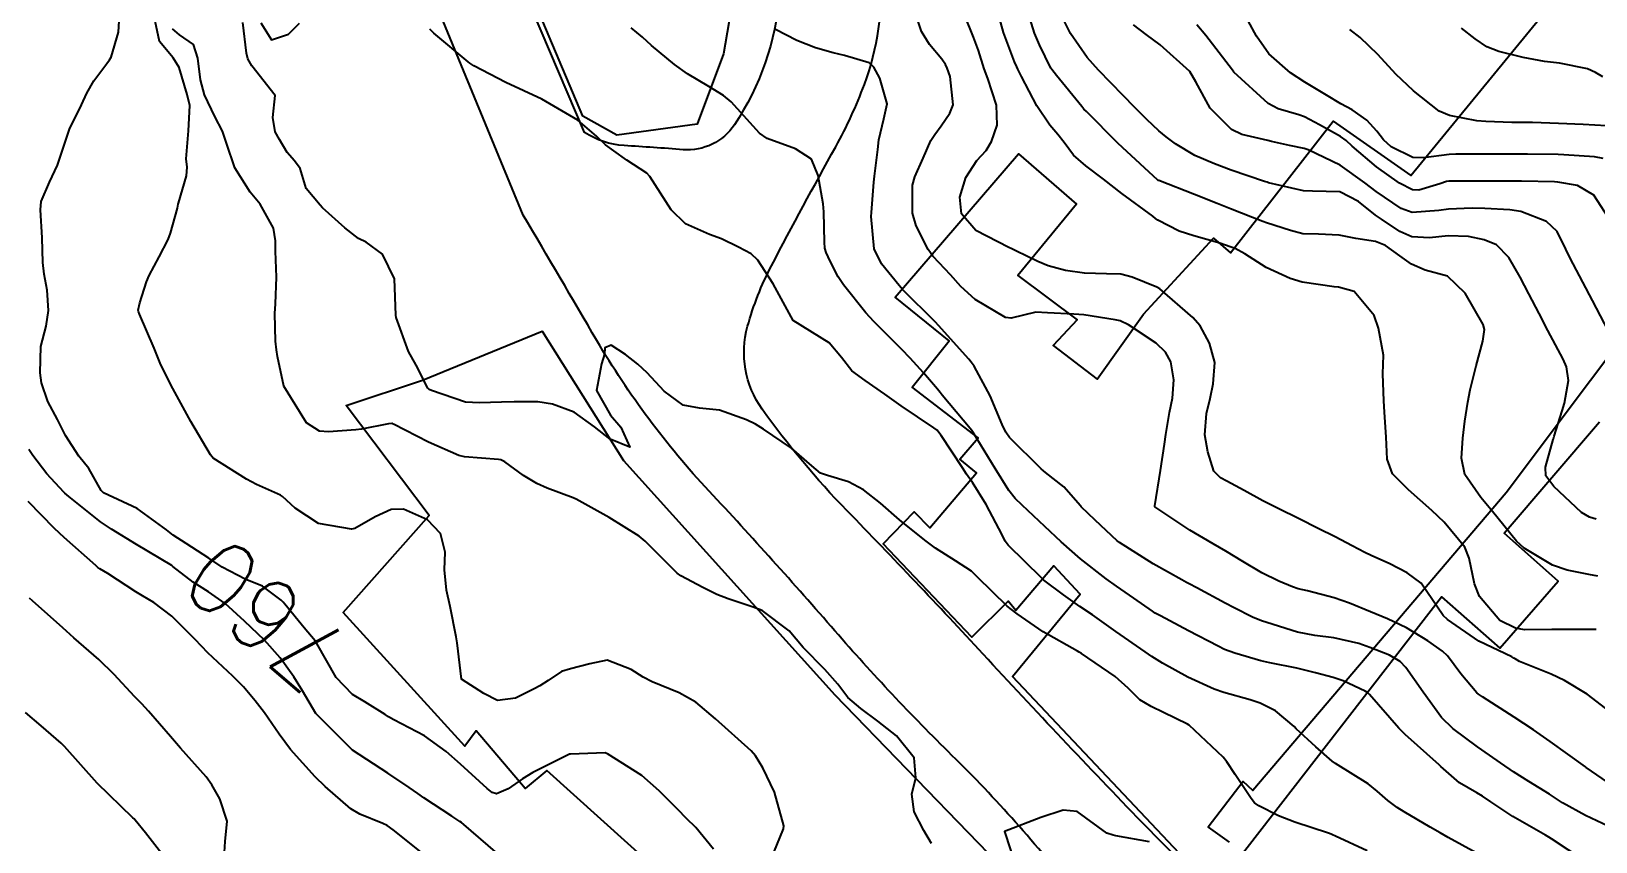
# Model space of a CAD drawing. Header units: metres. Extents: x 318500 to 325275, y 7408834 to 7428799.
# Drawn here: x 320091.6 to 320177.8, y 7410912.3 to 7410957 of the extents above; entities that cross this region are included whole.
import ezdxf
from ezdxf.enums import TextEntityAlignment as Align

# ---------------------------------------------------------------- set-up
doc = ezdxf.new("R2010")
doc.units = ezdxf.units.M
doc.header["$MEASUREMENT"] = 0
for name, color, linetype in [('Cotas', 45, 'Continuous'), ('Curvas de Nivel 1m', 11, 'Continuous'), ('Curvas de Nivel 5m', 15, 'Continuous'), ('Edificações', 30, 'Continuous'), ('Linha Férrea', 20, 'Continuous'), ('Vias Primárias', 230, 'Continuous')]:
    doc.layers.add(name, color=color, linetype=linetype)
doc.styles.add('Style-STANDARD', font='STANDARD.shx')

msp = doc.modelspace()

# ---------------------------------------------------------------- linework, layer by layer
at = {"layer": 'Curvas de Nivel 1m', "flags": 128}
for points, elevation in [([(320178.448, 7410915.628), (320177.28, 7410916.438), (320177.263, 7410916.453), (320177.235, 7410916.471), (320175.301, 7410917.868), (320174.374, 7410918.509), (320173.32, 7410919.212), (320171.562, 7410920.321), (320171.339, 7410920.469), (320171.249, 7410920.551), (320170.381, 7410921.595), (320169.645, 7410922.576), (320169.364, 7410922.834), (320168.549, 7410923.411), (320167.383, 7410924.132), (320166.338, 7410924.616), (320165.396, 7410925.009), (320164.244, 7410925.488), (320163.401, 7410925.77), (320161.924, 7410926.156), (320161.406, 7410926.276), (320161.103, 7410926.381), (320160.35, 7410926.696), (320159.417, 7410927.158), (320158.375, 7410927.776), (320157.434, 7410928.351), (320156.729, 7410928.747), (320155.451, 7410929.506), (320153.525, 7410930.789), (320153.517, 7410930.836), (320153.825, 7410932.785), (320154.053, 7410934.241), (320154.127, 7410934.781), (320154.333, 7410935.983), (320154.485, 7410936.776), (320154.567, 7410937.777), (320154.397, 7410938.778), (320154.106, 7410939.311), (320153.585, 7410939.807), (320152.071, 7410940.813), (320151.603, 7410941.025), (320151.339, 7410941.087), (320149.608, 7410941.367), (320149.049, 7410941.408), (320147.609, 7410941.479), (320146.97, 7410941.52), (320145.604, 7410941.173), (320145.295, 7410941.213), (320143.619, 7410942.212), (320142.835, 7410942.932), (320142.263, 7410943.567), (320141.643, 7410944.223), (320141.286, 7410944.595), (320141.026, 7410944.959), (320140.374, 7410946.265), (320140.174, 7410946.973), (320140.168, 7410948.508), (320140.3, 7410948.971), (320140.755, 7410949.999), (320141.187, 7410950.958), (320141.392, 7410951.299), (320141.742, 7410951.78), (320142.229, 7410952.466), (320142.405, 7410952.94), (320142.243, 7410954.484), (320142.087, 7410954.946), (320141.994, 7410955.149), (320141.795, 7410955.447), (320141.104, 7410956.261), (320140.667, 7410956.967), (320140.081, 7410958.731)], 767), ([(320132.529, 7410911.748), (320133.058, 7410913.062), (320133.08, 7410913.213), (320132.56, 7410915.067), (320131.922, 7410916.421), (320131.525, 7410917.078), (320131.284, 7410917.354), (320129.31, 7410919.11), (320128.228, 7410920.036), (320127.324, 7410920.545), (320125.825, 7410921.155), (320125.334, 7410921.404), (320124.677, 7410921.833), (320123.347, 7410922.346), (320122.404, 7410922.144), (320121.34, 7410921.874), (320120.836, 7410921.727), (320120.096, 7410921.232), (320119.634, 7410920.93), (320119.325, 7410920.76), (320118.311, 7410920.246), (320117.319, 7410920.129), (320116.556, 7410920.515), (320115.33, 7410921.3), (320115.092, 7410923.303), (320115.04, 7410923.628), (320114.702, 7410925.307), (320114.507, 7410926.201), (320114.39, 7410927.31), (320114.435, 7410928.3), (320114.17, 7410929.313), (320113.451, 7410930.082), (320112.141, 7410930.659), (320111.459, 7410930.642), (320110.578, 7410930.239), (320109.443, 7410929.603), (320109.26, 7410929.564), (320107.447, 7410929.863), (320106.168, 7410930.711), (320105.469, 7410931.353), (320105.35, 7410931.432), (320104.042, 7410932.018), (320103.479, 7410932.312), (320101.643, 7410933.478), (320101.493, 7410933.649), (320100.422, 7410935.496), (320099.544, 7410937.107), (320099.314, 7410937.514), (320098.734, 7410938.694), (320098.406, 7410939.527), (320097.598, 7410941.409), (320097.536, 7410941.541), (320097.513, 7410941.63), (320097.607, 7410942.027), (320097.973, 7410943.187), (320098.119, 7410943.533), (320098.674, 7410944.558), (320099.165, 7410945.517), (320099.301, 7410945.869), (320099.676, 7410947.236), (320099.728, 7410947.461), (320099.739, 7410947.509), (320100.182, 7410949.024), (320100.211, 7410949.502), (320100.167, 7410949.956), (320100.297, 7410951.501), (320100.354, 7410952.897), (320100.221, 7410953.503), (320099.782, 7410954.978), (320099.449, 7410955.515), (320098.693, 7410956.421), (320098.445, 7410957.53)], 761), ([(320141.219, 7410912.238), (320140.786, 7410912.957), (320140.267, 7410913.992), (320140.128, 7410914.967), (320140.357, 7410915.87), (320140.266, 7410916.965), (320139.298, 7410918.177), (320138.269, 7410918.99), (320137.317, 7410919.68), (320136.607, 7410920.295), (320136.057, 7410921.019), (320135.342, 7410921.835), (320134.156, 7410923.048), (320133.373, 7410923.958), (320131.889, 7410925.075), (320131.392, 7410925.267), (320130.012, 7410925.717), (320129.398, 7410925.959), (320128.63, 7410926.349), (320127.409, 7410926.994), (320127.204, 7410927.142), (320125.436, 7410928.902), (320125.116, 7410929.165), (320123.455, 7410930.193), (320121.648, 7410931.217), (320121.521, 7410931.269), (320121.471, 7410931.287), (320120.055, 7410931.813), (320119.478, 7410932.078), (320118.739, 7410932.508), (320117.707, 7410933.267), (320117.492, 7410933.38), (320117.367, 7410933.397), (320115.494, 7410933.536), (320115.185, 7410933.612), (320113.505, 7410934.351), (320111.575, 7410935.349), (320111.52, 7410935.376), (320111.49, 7410935.381), (320111.315, 7410935.353), (320109.827, 7410935.063), (320109.515, 7410935.024), (320107.994, 7410934.914), (320107.513, 7410934.952), (320106.786, 7410935.411), (320105.55, 7410937.43), (320105.193, 7410939.062), (320105.142, 7410939.436), (320105.091, 7410939.923), (320105.037, 7410941.438), (320105.077, 7410941.969), (320105.145, 7410943.437), (320105.084, 7410944.878), (320105.086, 7410945.438), (320104.964, 7410946.137), (320104.233, 7410947.452), (320103.69, 7410948.118), (320102.836, 7410949.469), (320102.376, 7410950.821), (320102.166, 7410951.476), (320101.742, 7410952.291), (320101.18, 7410953.489), (320100.953, 7410954.311), (320100.809, 7410955.495), (320100.563, 7410956.263), (320099.803, 7410956.794), (320099.412, 7410957.122)], 762), ([(320165.218, 7410911.844), (320163.476, 7410912.656), (320163.303, 7410912.731), (320163.231, 7410912.759), (320163.079, 7410912.814), (320161.237, 7410913.42), (320160.323, 7410913.776), (320159.246, 7410914.321), (320159.015, 7410914.481), (320158.817, 7410914.716), (320157.946, 7410916.054), (320157.485, 7410916.737), (320157.284, 7410916.992), (320155.418, 7410918.759), (320155.311, 7410918.821), (320154.002, 7410919.465), (320153.32, 7410919.797), (320152.688, 7410920.164), (320152.055, 7410920.809), (320151.339, 7410921.437), (320149.484, 7410922.713), (320149.359, 7410922.792), (320149.257, 7410922.842), (320147.376, 7410923.911), (320145.943, 7410924.892), (320145.629, 7410925.133), (320145.394, 7410925.327), (320143.747, 7410926.917), (320143.415, 7410927.251), (320142.535, 7410927.822), (320141.434, 7410928.521), (320140.842, 7410928.959), (320139.456, 7410930.071), (320138.414, 7410930.991), (320137.477, 7410931.728), (320136.637, 7410932.168), (320135.485, 7410932.506), (320135.097, 7410932.646), (320134.632, 7410933.043), (320133.504, 7410934.026), (320131.965, 7410935.076), (320131.524, 7410935.341), (320131.026, 7410935.589), (320129.535, 7410936.114), (320128.433, 7410936.231), (320127.539, 7410936.395), (320126.487, 7410937.151), (320125.56, 7410938.172), (320125.047, 7410938.65), (320124.354, 7410939.178), (320123.578, 7410939.702), (320123.221, 7410939.55), (320123.198, 7410939.196), (320123.037, 7410938.67), (320122.762, 7410937.202), (320123.53, 7410935.835), (320124.113, 7410935.181), (320124.598, 7410934.08), (320123.51, 7410934.514), (320122.651, 7410935.203), (320121.532, 7410936.001), (320120.336, 7410936.435), (320119.54, 7410936.579), (320118.226, 7410936.573), (320117.539, 7410936.553), (320116.312, 7410936.515), (320115.539, 7410936.554), (320113.666, 7410937.201), (320113.549, 7410937.259), (320113.478, 7410937.321), (320112.824, 7410938.592), (320112.414, 7410939.337), (320111.736, 7410941.21), (320111.71, 7410941.348), (320111.63, 7410943.35), (320110.983, 7410944.7), (320110.079, 7410945.374), (320109.653, 7410945.576), (320108.897, 7410946.152), (320107.678, 7410947.252), (320107.537, 7410947.402), (320106.778, 7410948.329), (320106.432, 7410949.419), (320106.132, 7410949.842), (320105.719, 7410950.306), (320105.303, 7410951.013), (320105.072, 7410951.44), (320104.942, 7410952.242), (320105.062, 7410953.44), (320103.784, 7410955.081), (320103.556, 7410955.462), (320103.488, 7410955.768), (320103.28, 7410957.465)], 763), ([(320104.281, 7410957.453), (320104.862, 7410956.505), (320105.804, 7410956.822), (320106.41, 7410957.421)], 763), ([(320171.218, 7410911.73), (320169.681, 7410912.573), (320169.234, 7410912.83), (320168.679, 7410913.145), (320167.251, 7410913.982), (320166.877, 7410914.228), (320166.353, 7410914.614), (320165.759, 7410915.124), (320165.264, 7410915.538), (320163.463, 7410916.657), (320163.282, 7410916.785), (320162.394, 7410917.569), (320161.308, 7410918.56), (320161.192, 7410918.682), (320160.175, 7410919.554), (320159.323, 7410919.979), (320158.773, 7410920.167), (320157.328, 7410920.57), (320156.791, 7410920.745), (320155.34, 7410921.415), (320153.946, 7410922.186), (320153.356, 7410922.551), (320152.992, 7410922.796), (320151.377, 7410923.923), (320150.077, 7410924.833), (320149.395, 7410925.307), (320148.495, 7410925.948), (320147.409, 7410926.757), (320147.348, 7410926.809), (320147.276, 7410926.872), (320145.437, 7410928.683), (320145.28, 7410928.902), (320145.101, 7410929.247), (320144.234, 7410930.912), (320143.482, 7410932.135), (320143.149, 7410932.588), (320142.922, 7410932.929), (320141.749, 7410934.714), (320141.573, 7410934.949), (320141.521, 7410935.005), (320141.338, 7410935.138), (320139.54, 7410936.343), (320138.654, 7410936.989), (320137.557, 7410937.744), (320136.824, 7410938.272), (320136.266, 7410939.02), (320135.582, 7410939.83), (320133.6, 7410941.06), (320132.49, 7410943.071), (320131.643, 7410944.372), (320131.277, 7410944.716), (320130.594, 7410945.096), (320129.657, 7410945.55), (320128.99, 7410945.79), (320127.668, 7410946.368), (320126.87, 7410947.148), (320125.707, 7410948.989), (320125.542, 7410949.163), (320124.428, 7410949.89), (320123.722, 7410950.39), (320123.261, 7410950.733), (320122.76, 7410951.205), (320121.743, 7410952.093), (320119.76, 7410953.24), (320117.773, 7410954.154), (320116.004, 7410955.079), (320115.789, 7410955.228), (320115.702, 7410955.301), (320113.806, 7410956.876), (320113.588, 7410957.103)], 764), ([(320178.49, 7410913.203), (320177.25, 7410913.785), (320175.974, 7410914.489), (320175.538, 7410914.771), (320175.265, 7410914.955), (320174.125, 7410915.658), (320173.277, 7410916.198), (320173.085, 7410916.33), (320172.792, 7410916.527), (320171.295, 7410917.568), (320169.938, 7410918.571), (320169.319, 7410919.189), (320168.297, 7410920.59), (320167.353, 7410921.941), (320167.028, 7410922.276), (320166.442, 7410922.614), (320165.366, 7410923.046), (320164.755, 7410923.253), (320163.374, 7410923.576), (320162.34, 7410923.705), (320161.378, 7410923.886), (320159.68, 7410924.411), (320159.387, 7410924.512), (320158.9, 7410924.717), (320157.891, 7410925.228), (320157.397, 7410925.489), (320155.839, 7410926.322), (320155.408, 7410926.554), (320155.271, 7410926.625), (320155.005, 7410926.766), (320153.423, 7410927.652), (320151.578, 7410928.818), (320151.442, 7410928.925), (320150.233, 7410930.057), (320149.469, 7410930.782), (320149.417, 7410930.841), (320148.511, 7410931.885), (320147.488, 7410932.678), (320147.381, 7410932.764), (320147.265, 7410932.873), (320145.516, 7410934.612), (320145.308, 7410934.902), (320145.105, 7410935.326), (320144.453, 7410936.911), (320143.566, 7410938.532), (320143.409, 7410938.763), (320143.28, 7410938.924), (320141.597, 7410940.772), (320141.429, 7410940.953), (320139.627, 7410942.756), (320139.428, 7410942.982), (320138.464, 7410944.17), (320138.055, 7410944.996), (320137.9, 7410946.774), (320137.911, 7410946.998), (320138.036, 7410948.666), (320138.073, 7410948.996), (320138.255, 7410950.465), (320138.319, 7410950.994), (320138.586, 7410952.153), (320138.768, 7410952.99), (320138.379, 7410954.396), (320138.043, 7410954.997), (320137.792, 7410955.247), (320136.433, 7410955.657), (320135.798, 7410955.797), (320134.832, 7410956.076), (320133.804, 7410956.474), (320132.629, 7410957.072)], 766), ([(320179.318, 7410918.943), (320177.34, 7410920.47), (320176.086, 7410921.228), (320175.351, 7410921.566), (320173.601, 7410922.275), (320173.359, 7410922.421), (320173.3, 7410922.462), (320173.182, 7410922.523), (320171.372, 7410923.383), (320169.633, 7410924.576), (320169.393, 7410924.812), (320168.185, 7410926.592), (320167.426, 7410927.151), (320166.472, 7410927.656), (320165.435, 7410928.114), (320165.079, 7410928.28), (320164.397, 7410928.646), (320163.447, 7410929.139), (320162.525, 7410929.598), (320161.462, 7410930.121), (320160.304, 7410930.697), (320159.476, 7410931.125), (320158.44, 7410931.681), (320157.485, 7410932.202), (320157.138, 7410932.395), (320156.766, 7410932.747), (320156.442, 7410933.814), (320156.273, 7410934.752), (320156.365, 7410935.924), (320156.566, 7410936.75), (320156.739, 7410937.572), (320156.818, 7410938.748), (320156.533, 7410939.808), (320156.022, 7410940.756), (320155.607, 7410941.212), (320153.789, 7410942.788), (320153.632, 7410942.894), (320152.263, 7410943.434), (320151.638, 7410943.598), (320150.849, 7410943.617), (320149.638, 7410943.658), (320148.592, 7410943.809), (320147.642, 7410944.055), (320147.067, 7410944.301), (320145.859, 7410944.897), (320145.651, 7410944.997), (320145.484, 7410945.07), (320143.666, 7410946.001), (320142.873, 7410946.932), (320142.786, 7410947.841), (320143.108, 7410948.929), (320143.719, 7410949.864), (320144.23, 7410950.41), (320144.527, 7410950.912), (320144.837, 7410951.816), (320144.795, 7410952.91), (320144.324, 7410954.373), (320144.124, 7410954.917), (320143.8, 7410955.931), (320143.538, 7410956.655), (320143.423, 7410956.926), (320143.146, 7410957.604)], 768), ([(320177.821, 7410924.025), (320177.384, 7410924.039), (320175.84, 7410924.036), (320175.383, 7410924.033), (320173.883, 7410924.015), (320173.384, 7410924.097), (320172.53, 7410924.533), (320171.409, 7410925.845), (320171.135, 7410926.554), (320170.834, 7410927.959), (320170.589, 7410928.563), (320169.461, 7410929.953), (320168.785, 7410930.587), (320167.487, 7410931.722), (320166.615, 7410932.613), (320166.311, 7410933.421), (320166.255, 7410934.619), (320166.161, 7410936.001), (320166.133, 7410936.621), (320166.077, 7410938.118), (320166.101, 7410938.622), (320166.114, 7410939.151), (320165.835, 7410940.626), (320165.61, 7410941.326), (320164.501, 7410942.647), (320163.633, 7410942.881), (320163.389, 7410942.908), (320161.637, 7410943.166), (320160.973, 7410943.357), (320159.649, 7410943.969), (320158.481, 7410944.728), (320157.936, 7410945.009), (320157.664, 7410945.116), (320157.091, 7410945.32), (320155.67, 7410945.717), (320154.867, 7410945.967), (320153.678, 7410946.571), (320153.551, 7410946.665), (320153.4, 7410946.794), (320151.698, 7410948.047), (320150.683, 7410948.83), (320149.721, 7410949.574), (320149.044, 7410950.165), (320148.523, 7410950.858), (320148.178, 7410951.304), (320147.744, 7410951.809), (320147.022, 7410952.881), (320146.18, 7410954.499), (320145.976, 7410954.897), (320145.916, 7410955.023), (320145.794, 7410955.295), (320145.191, 7410956.906), (320144.952, 7410957.78)], 769), ([(320177.821, 7410930.109), (320177.466, 7410930.223), (320177.023, 7410930.477), (320175.491, 7410931.906), (320175.064, 7410932.504), (320175.032, 7410932.977), (320175.467, 7410934.501), (320175.48, 7410934.541), (320175.523, 7410934.677), (320175.965, 7410936.073), (320176.091, 7410936.492), (320176.309, 7410937.749), (320176.197, 7410938.491), (320176.015, 7410938.924), (320175.592, 7410939.709), (320175.172, 7410940.504), (320174.687, 7410941.436), (320174.126, 7410942.515), (320173.644, 7410943.431), (320173.018, 7410944.53), (320172.341, 7410945.214), (320171.669, 7410945.498), (320170.791, 7410945.683), (320169.671, 7410945.718), (320168.654, 7410945.606), (320167.671, 7410945.66), (320167.019, 7410945.956), (320166.006, 7410946.625), (320165.683, 7410946.858), (320164.731, 7410947.608), (320163.702, 7410948.134), (320162.201, 7410948.176), (320161.703, 7410948.191), (320159.775, 7410948.643), (320159.709, 7410948.663), (320159.563, 7410948.712), (320157.719, 7410949.337), (320156.798, 7410949.675), (320155.731, 7410950.14), (320154.666, 7410950.776), (320154.137, 7410951.177), (320153.747, 7410951.494), (320153.073, 7410952.12), (320152.399, 7410952.81), (320151.77, 7410953.454), (320150.412, 7410954.834), (320149.8, 7410955.532), (320148.867, 7410956.854), (320148.517, 7410957.55)], 771), ([(320178.505, 7410940.456), (320177.625, 7410942.154), (320177.465, 7410942.472), (320177.26, 7410942.851), (320176.395, 7410944.489), (320176.151, 7410944.979), (320175.675, 7410945.957), (320175.086, 7410946.506), (320173.688, 7410947.049), (320173.068, 7410947.15), (320171.69, 7410947.228), (320171.002, 7410947.248), (320169.689, 7410947.191), (320169.162, 7410947.111), (320167.686, 7410947), (320167.083, 7410947.215), (320165.703, 7410948.157), (320165.08, 7410948.639), (320163.724, 7410949.605), (320161.966, 7410950.448), (320161.738, 7410950.517), (320160.944, 7410950.692), (320159.953, 7410950.918), (320159.743, 7410950.964), (320158.318, 7410951.303), (320157.748, 7410951.578), (320156.572, 7410952.752), (320155.782, 7410954.206), (320155.444, 7410954.765), (320153.812, 7410956.241), (320153.039, 7410956.802), (320152.345, 7410957.332)], 772), ([(320178.67, 7410946.455), (320177.702, 7410947.957), (320176.799, 7410948.484), (320175.713, 7410948.67), (320175.531, 7410948.683), (320173.713, 7410948.726), (320173.507, 7410948.729), (320171.713, 7410948.729), (320171.536, 7410948.729), (320169.712, 7410948.72), (320169.589, 7410948.704), (320169.227, 7410948.585), (320168.069, 7410948.232), (320167.705, 7410948.252), (320167.001, 7410948.611), (320165.723, 7410949.522), (320164.389, 7410950.65), (320164.056, 7410950.968), (320163.745, 7410951.189), (320162.586, 7410951.837), (320161.756, 7410952.269), (320161.453, 7410952.381), (320160.306, 7410952.702), (320159.764, 7410953), (320157.874, 7410954.739), (320157.791, 7410954.835), (320156.321, 7410956.755), (320155.826, 7410957.332)], 773), ([(320178.222, 7410949.973), (320177.734, 7410950.063), (320176.048, 7410950.183), (320175.735, 7410950.188), (320174.047, 7410950.206), (320173.735, 7410950.205), (320172.07, 7410950.21), (320171.735, 7410950.21), (320170.099, 7410950.21), (320169.734, 7410950.195), (320168.313, 7410950.012), (320167.731, 7410950.032), (320166.545, 7410950.618), (320166.116, 7410950.996), (320165.749, 7410951.482), (320165.197, 7410952.08), (320164.382, 7410952.651), (320163.765, 7410952.993), (320162.977, 7410953.463), (320161.782, 7410954.179), (320161, 7410954.692), (320159.806, 7410955.748), (320159.115, 7410956.721), (320158.659, 7410957.558)], 774), ([(320178.203, 7410954.464), (320177.794, 7410954.709), (320177.361, 7410954.912), (320175.801, 7410955.219), (320174.989, 7410955.322), (320173.805, 7410955.532), (320172.474, 7410955.876), (320171.814, 7410956.129), (320171.168, 7410956.56), (320170.413, 7410957.158)], 776), ([(320117.208, 7410911.794), (320115.448, 7410913.297), (320115.329, 7410913.396), (320115.232, 7410913.465), (320114.786, 7410913.752), (320113.244, 7410914.76), (320112.915, 7410914.993), (320112.453, 7410915.332), (320111.262, 7410916.123), (320109.322, 7410917.379), (320109.281, 7410917.416), (320107.31, 7410919.4), (320106.565, 7410920.654), (320106.088, 7410921.419), (320105.346, 7410922.465), (320104.472, 7410923.443), (320103.376, 7410924.496), (320102.302, 7410925.471), (320101.396, 7410926.109), (320100.54, 7410926.632), (320099.434, 7410927.51), (320099.41, 7410927.528), (320099.363, 7410927.558), (320097.428, 7410928.719), (320096.039, 7410929.554), (320095.446, 7410929.958), (320093.697, 7410931.356), (320093.469, 7410931.547), (320093.422, 7410931.591), (320092.489, 7410932.614), (320091.706, 7410933.617), (320091.495, 7410933.94)], 759), ([(320113.206, 7410911.701), (320111.569, 7410913.001), (320111.228, 7410913.244), (320111.001, 7410913.353), (320109.725, 7410913.863), (320109.238, 7410914.154), (320107.813, 7410915.394), (320107.258, 7410915.926), (320105.91, 7410917.421), (320105.293, 7410918.275), (320104.485, 7410919.442), (320103.969, 7410920.102), (320103.324, 7410920.878), (320102.726, 7410921.466), (320101.349, 7410922.742), (320100.663, 7410923.49), (320099.379, 7410924.774), (320098.377, 7410925.525), (320097.75, 7410925.891), (320097.396, 7410926.111), (320095.853, 7410927.109), (320095.408, 7410927.374), (320095.301, 7410927.454), (320095.179, 7410927.563), (320093.433, 7410929.101), (320092.913, 7410929.598), (320091.462, 7410931.091)], 758), ([(320102.248, 7410911.47), (320102.318, 7410912.364), (320102.425, 7410913.468), (320102.014, 7410914.7), (320101.576, 7410915.477), (320101.256, 7410915.909), (320099.846, 7410917.502), (320099.289, 7410918.14), (320098.086, 7410919.528), (320097.715, 7410919.934), (320097.318, 7410920.351), (320096.203, 7410921.551), (320095.342, 7410922.378), (320093.979, 7410923.581), (320093.368, 7410924.13), (320091.704, 7410925.615), (320091.539, 7410925.766)], 757), ([(320098.947, 7410911.514), (320097.919, 7410912.83), (320097.359, 7410913.538), (320097.293, 7410913.601), (320097.231, 7410913.652), (320095.25, 7410915.56), (320093.461, 7410917.587), (320093.283, 7410917.764), (320092.182, 7410918.722), (320091.308, 7410919.466)], 756), ([(320153.223, 7410912.338), (320151.373, 7410912.673), (320151.228, 7410912.7), (320150.883, 7410912.823), (320149.242, 7410914.006), (320148.476, 7410914.085), (320147.238, 7410913.674), (320145.23, 7410912.9), (320145.905, 7410910.889)], 762)]:
    msp.add_lwpolyline(points, dxfattribs=dict(at, elevation=elevation))
at = {"layer": 'Curvas de Nivel 5m', "flags": 128}
for points, elevation in [([(320129.212, 7410911.942), (320128.229, 7410913.125), (320127.727, 7410913.625), (320127.24, 7410914.111), (320126.218, 7410915.15), (320125.262, 7410915.986), (320123.379, 7410917.189), (320123.281, 7410917.227), (320123.236, 7410917.235), (320122.28, 7410917.205), (320121.329, 7410917.169), (320121.279, 7410917.157), (320119.987, 7410916.515), (320119.264, 7410916.162), (320118.696, 7410915.811), (320117.903, 7410915.26), (320117.247, 7410914.99), (320117.023, 7410915.049), (320116.735, 7410915.278), (320115.27, 7410916.62), (320114.481, 7410917.308), (320113.293, 7410918.169), (320111.602, 7410919.049), (320111.308, 7410919.215), (320111.118, 7410919.353), (320110, 7410920.053), (320109.321, 7410920.454), (320108.422, 7410921.389), (320107.358, 7410923.263), (320107.268, 7410923.401), (320106.656, 7410924.125), (320105.599, 7410925.427), (320105.5, 7410925.537), (320105.392, 7410925.645), (320104.37, 7410926.416), (320103.403, 7410926.808), (320102.145, 7410927.473), (320101.417, 7410927.968), (320100.164, 7410928.764), (320099.436, 7410929.237), (320099.07, 7410929.516), (320097.457, 7410930.696), (320095.6, 7410931.559), (320095.471, 7410931.692), (320094.808, 7410932.895), (320094.246, 7410933.579), (320093.507, 7410934.71), (320093.072, 7410935.597), (320092.546, 7410936.594), (320092.201, 7410937.61), (320092.12, 7410938.175), (320092.153, 7410939.611), (320092.457, 7410940.737), (320092.585, 7410941.605), (320092.504, 7410942.72), (320092.341, 7410943.609), (320092.274, 7410944.248), (320092.235, 7410945.611), (320092.13, 7410947.156), (320092.182, 7410947.612), (320092.634, 7410948.668), (320093.066, 7410949.6), (320093.73, 7410951.59), (320094.395, 7410952.935), (320094.69, 7410953.576), (320095.084, 7410954.256), (320095.785, 7410955.212), (320095.94, 7410955.406), (320096.03, 7410955.558), (320096.426, 7410956.931), (320096.463, 7410957.553)], 760), ([(320177.212, 7410911.286), (320175.368, 7410912.498), (320175.231, 7410912.593), (320175.031, 7410912.704), (320173.248, 7410913.732), (320172.033, 7410914.538), (320171.577, 7410914.859), (320171.265, 7410915.036), (320170.301, 7410915.595), (320169.279, 7410916.485), (320169.182, 7410916.581), (320167.305, 7410918.251), (320166.96, 7410918.605), (320165.337, 7410920.457), (320165.25, 7410920.543), (320165.111, 7410920.633), (320163.893, 7410921.207), (320163.341, 7410921.395), (320162.368, 7410921.646), (320161.348, 7410921.898), (320159.853, 7410922.202), (320159.354, 7410922.311), (320157.918, 7410922.732), (320157.363, 7410922.936), (320157, 7410923.109), (320155.378, 7410923.961), (320153.84, 7410924.783), (320153.544, 7410924.94), (320153.392, 7410925.035), (320152.356, 7410925.762), (320151.406, 7410926.423), (320150.839, 7410926.826), (320149.426, 7410927.923), (320148.351, 7410928.856), (320147.452, 7410929.703), (320146.211, 7410930.889), (320145.83, 7410931.251), (320145.478, 7410931.693), (320144.733, 7410932.908), (320143.52, 7410934.892), (320143.497, 7410934.92), (320143.349, 7410935.097), (320141.813, 7410936.946), (320141.698, 7410937.094), (320141.553, 7410937.272), (320140.771, 7410938.17), (320140.048, 7410938.973), (320139.577, 7410939.456), (320138.034, 7410940.996), (320137.607, 7410941.469), (320136.361, 7410943.019), (320136.074, 7410943.463), (320135.643, 7410944.329), (320135.419, 7410944.804), (320135.349, 7410945.035), (320135.316, 7410945.374), (320135.293, 7410947.036), (320135.243, 7410947.48), (320134.978, 7410949.041), (320134.605, 7410949.933), (320133.724, 7410950.507), (320132.164, 7410951.076), (320131.734, 7410951.375), (320130.189, 7410953.104), (320129.765, 7410953.448), (320128.951, 7410953.943), (320127.783, 7410954.643), (320127.065, 7410955.147), (320125.8, 7410956.203), (320125.291, 7410956.653), (320124.677, 7410957.177)], 765), ([(320177.929, 7410926.967), (320177.426, 7410927.062), (320176.238, 7410927.298), (320175.431, 7410927.582), (320173.857, 7410928.516), (320173.446, 7410928.9), (320172.111, 7410930.54), (320171.481, 7410931.303), (320170.604, 7410932.563), (320170.408, 7410933.465), (320170.483, 7410934.566), (320170.587, 7410935.511), (320170.761, 7410936.562), (320170.888, 7410937.232), (320171.217, 7410938.555), (320171.594, 7410939.913), (320171.67, 7410940.549), (320171.604, 7410940.823), (320170.621, 7410942.565), (320169.644, 7410943.492), (320168.414, 7410943.826), (320167.653, 7410944.157), (320167.02, 7410944.61), (320166.23, 7410945.186), (320165.668, 7410945.408), (320164.591, 7410945.568), (320163.671, 7410945.755), (320162.535, 7410945.807), (320161.672, 7410945.831), (320160.988, 7410946.005), (320159.677, 7410946.426), (320159.466, 7410946.502), (320158.904, 7410946.722), (320157.687, 7410947.201), (320156.947, 7410947.492), (320155.698, 7410947.983), (320153.742, 7410948.757), (320153.71, 7410948.772), (320153.685, 7410948.79), (320151.736, 7410950.585), (320151.49, 7410950.822), (320149.757, 7410952.556), (320149.616, 7410952.7), (320149.492, 7410952.844), (320148.103, 7410954.547), (320147.843, 7410954.869), (320147.791, 7410954.955), (320147.164, 7410956.233), (320146.886, 7410956.884), (320146.636, 7410957.702)], 770), ([(320179.039, 7410951.737), (320177.753, 7410951.819), (320177.115, 7410951.841), (320175.754, 7410951.895), (320174.317, 7410951.952), (320173.754, 7410951.956), (320173.193, 7410951.967), (320171.755, 7410952.02), (320171.255, 7410952.057), (320169.758, 7410952.336), (320169.185, 7410952.586), (320167.776, 7410953.694), (320166.798, 7410954.615), (320165.806, 7410955.701), (320164.834, 7410956.645), (320164.258, 7410957.087)], 775)]:
    msp.add_lwpolyline(points, dxfattribs=dict(at, elevation=elevation))
at = {"layer": 'Edificações'}
for points in [[(320110.612, 7411045.606), (320116.254, 7411025.678), (320120.739, 7411008.883), (320125.821, 7410990.882), (320127.498, 7410984.32), (320129.66, 7410972.316), (320131.065, 7410964.697), (320130.741, 7410961.406), (320129.768, 7410955.742), (320128.31, 7410951.857), (320123.881, 7410951.264), (320122.013, 7410952.308), (320113.641, 7410972.132), (320108.166, 7410985.368), (320101.986, 7410999.137), (320095.97, 7411012.092), (320090.005, 7411024.406), (320088.39, 7411027.732), (320085.466, 7411032.559), (320083.222, 7411035.247), (320080.809, 7411038.165), (320076.866, 7411041.668), (320075.436, 7411043.133), (320086.487, 7411054.033)], [(320156.092, 7410910.412), (320145.674, 7410921.436), (320149.413, 7410925.986), (320147.951, 7410927.533), (320145.858, 7410925.085), (320145.449, 7410925.595), (320143.447, 7410923.603), (320138.558, 7410928.757), (320140.254, 7410930.51), (320141.117, 7410929.628), (320143.689, 7410932.657), (320142.785, 7410933.419), (320143.789, 7410934.583), (320140.153, 7410937.389), (320142.182, 7410939.929), (320139.22, 7410942.341), (320146.014, 7410950.231), (320149.202, 7410947.466), (320145.981, 7410943.533), (320149.232, 7410941.089), (320147.913, 7410939.666), (320150.34, 7410937.823), (320152.89, 7410941.402), (320156.75, 7410945.587), (320157.692, 7410944.777), (320163.339, 7410952.039), (320167.62, 7410949.038), (320190.167, 7410976.547)], [(320186.86, 7410950.202), (320172.866, 7410931.569), (320158.913, 7410915.166), (320158.378, 7410915.661), (320156.456, 7410913.148), (320157.605, 7410912.316)], [(320127.465, 7410909.561), (320120.035, 7410916.266), (320118.84, 7410915.281), (320116.14, 7410918.444), (320115.517, 7410917.614), (320108.815, 7410924.961), (320113.54, 7410930.303), (320108.97, 7410936.371), (320113.176, 7410937.771), (320119.771, 7410940.468), (320124.255, 7410933.343), (320135.886, 7410920.43), (320147.735, 7410908.206)], [(320158.035, 7410911.289), (320169.313, 7410925.824), (320172.521, 7410923.008), (320175.73, 7410926.698), (320172.761, 7410929.34), (320178.016, 7410935.468)]]:
    msp.add_lwpolyline(points, dxfattribs=at)
at = {"layer": 'Linha Férrea'}
msp.add_lwpolyline([(320282.851, 7410638.027, 0.100687), (320180.06, 7410806.177, 0.011092), (320120.466, 7410867.672, -0.002948), (320074.601, 7410914.641, -0.012103), (320041.955, 7410951.321, -0.045686), (320001.626, 7411011.637, -0.107338), (319959.135, 7411167.149, -0.013326), (319956.166, 7411264.323), (319956.87, 7411367.641), (319956.367, 7411462.441, -0.006604), (319958.562, 7411572.592, -0.050397), (319978.275, 7411705.857, -0.036163), (320008.849, 7411791.346), (320030.524, 7411841.112, -0.005892)], format="xyb", dxfattribs=at)
at = {"layer": 'Vias Primárias'}
for points in [[(320110.549, 7411052.038, -0.026719), (320113.38, 7411043.926, 0.000257), (320115.635, 7411036.166, -0.015927), (320117.778, 7411027.829), (320120.34, 7411018.237), (320122.901, 7411008.334), (320126.115, 7410996.041), (320128.448, 7410985.983), (320130.896, 7410975.313), (320132.465, 7410966.665, -0.064965), (320132.847, 7410958.982, -0.127949), (320130.361, 7410951.834, -0.271021), (320127.533, 7410950.459, 0.003288), (320124.284, 7410950.688, -0.129491), (320122.106, 7410951.414), (320119.235, 7410958.131), (320112.621, 7410973.692), (320108.449, 7410984.139), (320097.537, 7411007.827), (320089.599, 7411024.825, 0.053001), (320084.205, 7411033.766, 0.068391), (320076.211, 7411041.762, -0.016603), (320071.932, 7411045.238, -0.008463)], [(320149.102, 7410909.498, 0.033988), (320142.346, 7410917.1, -0.019805), (320135.901, 7410923.952, 0.00898), (320128.962, 7410931.656, -0.055565), (320122.786, 7410939.947, 0.001058), (320118.727, 7410946.856), (320113.23, 7410960.181), (320109.472, 7410968.702), (320097.48, 7410997.006, 0.024742), (320093.262, 7411005.816, -0.019945), (320088.485, 7411015.551, 0.022962), (320083.978, 7411024.598, 0.046166), (320079.057, 7411031.787, 0.0424), (320073.602, 7411037.33), (320064.059, 7411045.511)], [(320159.006, 7410907.398, -0.015915), (320152.83, 7410913.394, -0.005714), (320144.059, 7410922.678, 0.006812), (320136.568, 7410930.573, -0.038326), (320131.888, 7410936.174, -0.226308), (320131.085, 7410940.733, -0.05303), (320132.401, 7410944.06, -0.00608), (320135.943, 7410950.625, 0.037491), (320137.519, 7410954.044, 0.109149), (320138.396, 7410960.281, 0.008109), (320137.372, 7410971.137, 0.042989), (320134.191, 7410987.143, -0.019415), (320131.086, 7410999.653)]]:
    msp.add_lwpolyline(points, format="xyb", dxfattribs=at)

# ---------------------------------------------------------------- texts
at = {"layer": 'Cotas', "style": 'Style-STANDARD'}
msp.add_text('760', height=4, rotation=139.6371, dxfattribs=at).set_placement((320104.528, 7410924.816, 760), align=Align.MIDDLE_CENTER)

doc.saveas('drawing.dxf')
